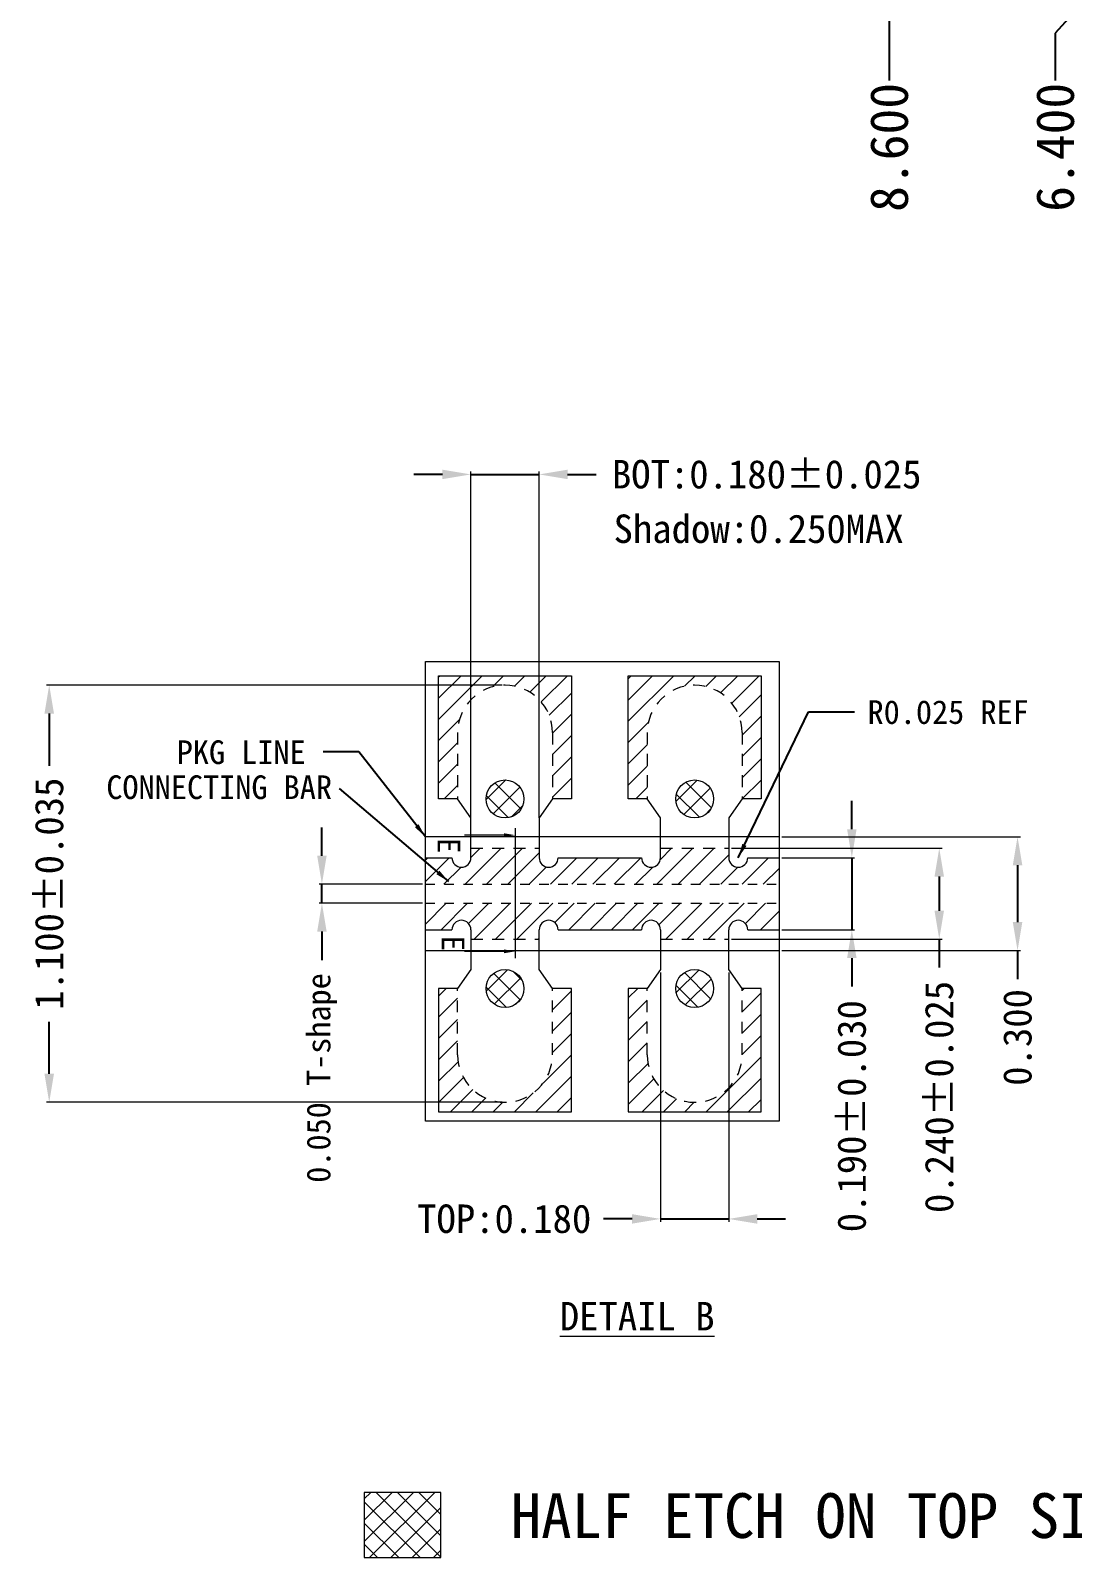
# Model space of a CAD drawing. Header units: millimetres. Extents: x -72.7 to -47.1, y -39 to 4.3.
# Drawn here: x -72.65 to -61.66, y -38.99 to -22.89 of the extents above; entities that cross this region are included whole.
import ezdxf
from ezdxf.enums import TextEntityAlignment as Align

# ---------------------------------------------------------------- set-up
doc = ezdxf.new("R2010")
doc.units = ezdxf.units.MM
doc.linetypes.add('HIDDEN', pattern=[0.375, 0.25, -0.125])
for name, color, linetype in [('1', 7, 'Continuous'), ('1D', 4, 'Continuous'), ('BOT', 4, 'Continuous'), ('ETCH', 4, 'Continuous'), ('HALF ETCH ON TOP SIDE', 6, 'Continuous'), ('PKG', 2, 'Continuous')]:
    doc.layers.add(name, color=color, linetype=linetype)
doc.layers.add('DIM', color=4, linetype='Continuous', lineweight=18)
doc.styles.add('SIMPLEX', font='SIMPLEX')
doc.styles.get("Standard").update_dxf_attribs({"font": 'SimSun.ttf'})
doc.styles.add('宋体', font='SimSun.ttf')
doc.dimstyles.new('0D$0', dxfattribs={"dimscale": 0.078, "dimtxt": 1.15, "dimasz": 1.15, "dimexe": 0.3, "dimexo": 0.3, "dimgap": 0.3, "dimtad": 0, "dimdec": 3, "dimzin": 1, "dimdsep": 46, "dimtxsty": 'SIMPLEX', "dimcen": 0.1, "dimclrd": 256, "dimclre": 256, "dimclrt": 256, "dimadec": 0, "dimazin": 0, "dimtfac": 1, "dimtdec": 3, "dimtofl": 0, "dimtmove": 0, "dimatfit": 3, "dimfxl": 1, "dimlwd": -1, "dimlwe": -1, "dimarcsym": 2})
doc.dimstyles.new('ISO-25', dxfattribs={"dimtxt": 0.1, "dimasz": 0.08, "dimexe": 0.015, "dimexo": 0.015, "dimgap": 0.02, "dimtad": 0, "dimzin": 1, "dimdsep": 46, "dimtxsty": 'Standard', "dimcen": 0.1, "dimadec": 0, "dimazin": 0, "dimtfac": 1, "dimtmove": 0, "dimatfit": 3, "dimfxl": 1, "dimarcsym": 0})

# ---------------------------------------------------------------- blocks, each defined once
blk = doc.blocks.new('*D13')
at = {"layer": 'Defpoints', "color": 0, "transparency": 16777216}
for p in [(4685.298, 1740.563), (4676.698, 1736.238), (4676.698, 1732.221)]:
    blk.add_point(p, dxfattribs=at)
at = {"layer": 'DIM', "color": 0, "lineweight": -2, "transparency": 16777216}
blk.add_line((4676.698, 1736.223), (4676.698, 1732.221), dxfattribs=at)
at = {"layer": 'DIM', "color": 0, "lineweight": 9, "transparency": 16777216, "insert": (4676.698, 1731.516), "char_height": 0.4, "attachment_point": 5, "rotation": 90}
blk.add_mtext('8.600', dxfattribs=at)
blk = doc.blocks.new('*D37')
at = {"layer": 'Defpoints', "color": 0, "transparency": 16777216}
for p in [(4685.298, 1740.563, 0.029), (4678.898, 1735.913, 0.029), (4678.449, 1732.221, 0.029)]:
    blk.add_point(p, dxfattribs=at)
at = {"layer": 'DIM', "color": 0, "lineweight": -2, "transparency": 16777216}
for p, q in [((4678.898, 1735.898), (4678.898, 1733.221)), ((4678.898, 1733.221), (4678.449, 1732.721)), ((4678.449, 1732.721), (4678.449, 1732.221))]:
    blk.add_line(p, q, dxfattribs=at)
at = {"layer": 'DIM', "color": 0, "lineweight": 9, "transparency": 16777216, "insert": (4678.449, 1731.517), "char_height": 0.4, "attachment_point": 5, "rotation": 90}
blk.add_mtext('6.400', dxfattribs=at)
blk = doc.blocks.new('*D56')
at = {"layer": 'Defpoints', "color": 0, "transparency": 16777216}
for p in [(4675.535, 1724.023), (4675.535, 1723.263), (4676.303, 1723.263)]:
    blk.add_point(p, dxfattribs=at)
at = {"layer": 'DIM', "lineweight": -3, "transparency": 16777216}
for p, q in [((4676.303, 1724.323), (4676.303, 1724.623)), ((4676.303, 1724.023), (4676.303, 1723.263)), ((4676.303, 1722.963), (4676.303, 1722.663))]:
    blk.add_line(p, q, dxfattribs=at)
at = {"layer": 'DIM', "transparency": 16777216}
for p, q in [((4675.565, 1724.023), (4676.333, 1724.023)), ((4675.565, 1723.263), (4676.333, 1723.263))]:
    blk.add_line(p, q, dxfattribs=at)
for points in [[(4676.253, 1724.323), (4676.353, 1724.323), (4676.303, 1724.023)], [(4676.353, 1722.963), (4676.253, 1722.963), (4676.303, 1723.263)]]:
    blk.add_solid(points, dxfattribs=at)
at = {"layer": 'DIM', "lineweight": 9, "transparency": 16777216, "insert": (4676.303, 1721.296), "char_height": 0.3, "attachment_point": 5, "rotation": 90, "style": '宋体'}
blk.add_mtext('0.190%%p0.030', dxfattribs=at)
blk = doc.blocks.new('*D57')
at = {"layer": 'Defpoints', "color": 0, "transparency": 16777216}
for p in [(4675.535, 1724.243), (4675.535, 1723.043), (4678.051, 1723.043)]:
    blk.add_point(p, dxfattribs=at)
at = {"layer": 'DIM', "transparency": 16777216}
for p, q in [((4675.565, 1724.243), (4678.081, 1724.243)), ((4675.565, 1723.043), (4678.081, 1723.043))]:
    blk.add_line(p, q, dxfattribs=at)
at = {"layer": 'DIM', "lineweight": -3, "transparency": 16777216}
for p, q in [((4678.051, 1723.943), (4678.051, 1723.343)), ((4678.051, 1723.043), (4678.051, 1722.743))]:
    blk.add_line(p, q, dxfattribs=at)
at = {"layer": 'DIM', "transparency": 16777216}
for points in [[(4678.101, 1723.943), (4678.001, 1723.943), (4678.051, 1724.243)], [(4678.001, 1723.343), (4678.101, 1723.343), (4678.051, 1723.043)]]:
    blk.add_solid(points, dxfattribs=at)
at = {"layer": 'DIM', "lineweight": 9, "transparency": 16777216, "insert": (4678.051, 1722.127), "char_height": 0.3, "attachment_point": 5, "rotation": 90, "style": '宋体'}
blk.add_mtext('0.300', dxfattribs=at)
blk = doc.blocks.new('*D58')
at = {"layer": 'Defpoints', "color": 0, "transparency": 16777216}
for p in [(4675.005, 1724.123), (4675.005, 1723.163), (4677.225, 1723.163)]:
    blk.add_point(p, dxfattribs=at)
at = {"layer": 'DIM', "transparency": 16777216}
for p, q in [((4675.035, 1724.123), (4677.255, 1724.123)), ((4675.035, 1723.163), (4677.255, 1723.163))]:
    blk.add_line(p, q, dxfattribs=at)
at = {"layer": 'DIM', "lineweight": -3, "transparency": 16777216}
for p, q in [((4677.225, 1723.823), (4677.225, 1723.463)), ((4677.225, 1723.163), (4677.225, 1722.863))]:
    blk.add_line(p, q, dxfattribs=at)
at = {"layer": 'DIM', "transparency": 16777216}
for points in [[(4677.275, 1723.823), (4677.175, 1723.823), (4677.225, 1724.123)], [(4677.175, 1723.463), (4677.275, 1723.463), (4677.225, 1723.163)]]:
    blk.add_solid(points, dxfattribs=at)
at = {"layer": 'DIM', "lineweight": 9, "transparency": 16777216, "insert": (4677.225, 1721.499), "char_height": 0.3, "attachment_point": 5, "rotation": 90, "style": '宋体'}
blk.add_mtext('0.240%%p0.025', dxfattribs=at)
blk = doc.blocks.new('*D59')
at = {"layer": 'Defpoints', "color": 0, "transparency": 16777216}
for p in [(4672.645, 1725.843), (4667.838, 1721.443), (4672.645, 1721.443)]:
    blk.add_point(p, dxfattribs=at)
at = {"layer": 'DIM', "transparency": 16777216}
for p, q in [((4672.615, 1725.843), (4667.808, 1725.843)), ((4672.615, 1721.443), (4667.808, 1721.443))]:
    blk.add_line(p, q, dxfattribs=at)
at = {"layer": 'DIM', "lineweight": -3, "transparency": 16777216}
for p, q in [((4667.838, 1725.543), (4667.838, 1724.992)), ((4667.838, 1721.743), (4667.838, 1722.293))]:
    blk.add_line(p, q, dxfattribs=at)
at = {"layer": 'DIM', "transparency": 16777216}
for points in [[(4667.888, 1725.543), (4667.788, 1725.543), (4667.838, 1725.843)], [(4667.788, 1721.743), (4667.888, 1721.743), (4667.838, 1721.443)]]:
    blk.add_solid(points, dxfattribs=at)
at = {"layer": 'DIM', "lineweight": 9, "transparency": 16777216, "insert": (4667.838, 1723.643), "char_height": 0.3, "attachment_point": 5, "rotation": 90, "style": '宋体'}
blk.add_mtext('1.100%%p0.035', dxfattribs=at)
blk = doc.blocks.new('*D60')
at = {"layer": 'Defpoints', "color": 0, "transparency": 16777216}
for p in [(4673.005, 1728.066), (4672.285, 1724.414), (4673.005, 1724.414)]:
    blk.add_point(p, dxfattribs=at)
at = {"layer": 'DIM', "lineweight": -3, "transparency": 16777216}
for p, q in [((4671.985, 1728.066), (4671.685, 1728.066)), ((4672.285, 1728.066), (4673.005, 1728.066)), ((4673.305, 1728.066), (4673.605, 1728.066))]:
    blk.add_line(p, q, dxfattribs=at)
at = {"layer": 'DIM', "transparency": 16777216}
for p, q in [((4672.285, 1724.444), (4672.285, 1728.096)), ((4673.005, 1724.444), (4673.005, 1728.096))]:
    blk.add_line(p, q, dxfattribs=at)
for points in [[(4671.985, 1728.016), (4671.985, 1728.116), (4672.285, 1728.066)], [(4673.305, 1728.116), (4673.305, 1728.016), (4673.005, 1728.066)]]:
    blk.add_solid(points, dxfattribs=at)
at = {"layer": 'DIM', "lineweight": 9, "transparency": 16777216, "insert": (4675.405, 1728.066), "char_height": 0.3, "attachment_point": 5, "style": '宋体'}
blk.add_mtext('BOT:0.180%%p0.025', dxfattribs=at)
blk = doc.blocks.new('*D62')
at = {"layer": 'Defpoints', "color": 0, "transparency": 16777216}
for p in [(4674.285, 1722.843), (4675.005, 1722.843), (4675.005, 1720.212)]:
    blk.add_point(p, dxfattribs=at)
at = {"layer": 'DIM', "transparency": 16777216}
for p, q in [((4674.285, 1722.813), (4674.285, 1720.182)), ((4675.005, 1722.813), (4675.005, 1720.182))]:
    blk.add_line(p, q, dxfattribs=at)
at = {"layer": 'DIM', "lineweight": -3, "transparency": 16777216}
for p, q in [((4673.985, 1720.212), (4673.685, 1720.212)), ((4674.285, 1720.212), (4675.005, 1720.212)), ((4675.305, 1720.212), (4675.605, 1720.212))]:
    blk.add_line(p, q, dxfattribs=at)
at = {"layer": 'DIM', "transparency": 16777216}
for points in [[(4673.985, 1720.162), (4673.985, 1720.262), (4674.285, 1720.212)], [(4675.305, 1720.262), (4675.305, 1720.162), (4675.005, 1720.212)]]:
    blk.add_solid(points, dxfattribs=at)
at = {"layer": 'DIM', "lineweight": 9, "transparency": 16777216, "insert": (4672.637, 1720.212), "char_height": 0.3, "attachment_point": 5, "style": '宋体'}
blk.add_mtext('TOP:0.180', dxfattribs=at)
blk = doc.blocks.new('*D63')
at = {"layer": 'Defpoints', "color": 0, "transparency": 16777216}
for p in [(4670.714, 1723.743), (4671.806, 1723.743), (4671.806, 1723.543)]:
    blk.add_point(p, dxfattribs=at)
at = {"layer": 'DIM', "color": 2, "lineweight": -3, "transparency": 16777216}
for p, q in [((4670.714, 1724.043), (4670.714, 1724.343)), ((4670.714, 1723.543), (4670.714, 1723.743)), ((4670.714, 1723.243), (4670.714, 1722.943))]:
    blk.add_line(p, q, dxfattribs=at)
at = {"layer": 'DIM', "color": 2, "transparency": 16777216}
for p, q in [((4671.776, 1723.743), (4670.684, 1723.743)), ((4671.776, 1723.543), (4670.684, 1723.543))]:
    blk.add_line(p, q, dxfattribs=at)
for points in [[(4670.664, 1724.043), (4670.764, 1724.043), (4670.714, 1723.743)], [(4670.764, 1723.243), (4670.664, 1723.243), (4670.714, 1723.543)]]:
    blk.add_solid(points, dxfattribs=at)
at = {"layer": 'DIM', "color": 2, "lineweight": 9, "transparency": 16777216, "insert": (4670.714, 1721.699), "char_height": 0.25, "attachment_point": 5, "rotation": 90, "style": '宋体'}
blk.add_mtext('0.050 T-shape', dxfattribs=at)

msp = doc.modelspace()

# ---------------------------------------------------------------- hatches: boundary and pattern name
at = {"layer": 'ETCH', "lineweight": 9}
h = msp.add_hatch(dxfattribs=at)
h.set_pattern_fill('ANSI31', color=256, scale=0.05)
h.set_pattern_definition([(45, (-33.47738, 3.14845), (-0.1122532, 0.1122532), [])])
h.paths.add_polyline_path([(-68.3488, -30.9912), (-68.3488, -29.6912), (-66.9488, -29.6912), (-66.9488, -30.9912), (-67.1488, -30.9912), (-67.1488, -30.2912, 1), (-68.1488, -30.2912), (-68.1488, -30.9912)])
h.paths.add_polyline_path([(-68.3488, -32.9912), (-68.3488, -34.2912), (-66.9488, -34.2912), (-66.9488, -32.9912), (-67.1488, -32.9912), (-67.1488, -33.6912, -1), (-68.1488, -33.6912), (-68.1488, -32.9912)])
h.paths.add_polyline_path([(-66.3488, -30.9912), (-66.3488, -29.6912), (-64.9488, -29.6912), (-64.9488, -30.9912), (-65.1488, -30.9912), (-65.1488, -30.2912, 1), (-66.1488, -30.2912), (-66.1488, -30.9912)])
h.paths.add_polyline_path([(-66.3488, -32.9912), (-66.3488, -34.2912), (-64.9488, -34.2912), (-64.9488, -32.9912), (-65.1488, -32.9912), (-65.1488, -33.6912, -1), (-66.1488, -33.6912), (-66.1488, -32.9912)])
h.paths.add_polyline_path([(-64.7592, -31.8912), (-64.7592, -31.6112), (-65.0888, -31.6112, -1), (-65.2888, -31.6112), (-65.2888, -31.5112), (-66.0088, -31.5112), (-66.0088, -31.6112, -1), (-66.2088, -31.6112), (-67.0888, -31.6112, -1), (-67.2888, -31.6112), (-67.2888, -31.5112), (-68.0088, -31.5112), (-68.0088, -31.6112, -1), (-68.2088, -31.6112), (-68.4881, -31.6112), (-68.4881, -31.8912)])
h.paths.add_polyline_path([(-68.4881, -32.3712), (-68.2088, -32.3712, -1), (-68.0088, -32.3712), (-68.0088, -32.4712), (-67.2888, -32.4712), (-67.2888, -32.3712, -1), (-67.0888, -32.3712), (-66.2088, -32.3712, -1), (-66.0088, -32.3712), (-66.0088, -32.4712), (-65.2888, -32.4712), (-65.2888, -32.3712, -1), (-65.0888, -32.3712), (-64.7592, -32.3712), (-64.7592, -32.0912), (-68.4881, -32.0912)])
at = {"layer": 'HALF ETCH ON TOP SIDE', "linetype": 'ByBlock', "lineweight": 0}
h = msp.add_hatch(dxfattribs=at)
h.set_pattern_fill('ANSI37', color=256, scale=0.05)
h.set_pattern_definition([(45, (-33.47738, 3.14845), (-0.1122532, 0.1122532), []), (135, (-33.47738, 3.14845), (-0.1122532, -0.1122532), [])])
h.paths.add_polyline_path([(-67.4488, -30.9912, 1), (-67.8488, -30.9912, 1)])
h.paths.add_polyline_path([(-67.4488, -32.9912, 1), (-67.8488, -32.9912, 1)])
h.paths.add_polyline_path([(-65.4488, -30.9912, 1), (-65.8488, -30.9912, 1)])
h.paths.add_polyline_path([(-65.4488, -32.9912, 1), (-65.8488, -32.9912, 1)])
h = msp.add_hatch(dxfattribs=at)
h.set_pattern_fill('ANSI37', color=256, scale=0.05)
h.paths.add_polyline_path([(-68.3249, -38.3062), (-69.133, -38.3062), (-69.133, -38.993), (-68.3249, -38.993)])

# ---------------------------------------------------------------- linework, layer by layer
at = {"lineweight": 0}
for p, q in [((-68.3488, -30.9912), (-68.3488, -29.6912)), ((-68.3488, -29.6912), (-66.9488, -29.6912)), ((-66.9488, -29.6912), (-66.9488, -30.9912)), ((-66.3488, -30.9912), (-66.3488, -29.6912)), ((-66.3488, -29.6912), (-64.9488, -29.6912)), ((-64.9488, -29.6912), (-64.9488, -30.9912)), ((-68.1488, -30.9912), (-68.3488, -30.9912)), ((-68.0088, -31.1912), (-68.1488, -30.9912)), ((-67.1488, -30.9912), (-67.2888, -31.1912)), ((-66.9488, -30.9912), (-67.1488, -30.9912)), ((-66.1488, -30.9912), (-66.3488, -30.9912)), ((-66.0088, -31.1912), (-66.1488, -30.9912)), ((-65.1488, -30.9912), (-65.2888, -31.1912)), ((-64.9488, -30.9912), (-65.1488, -30.9912)), ((-68.0088, -31.6112), (-68.0088, -31.1912)), ((-67.2888, -31.1912), (-67.2888, -31.6112)), ((-66.0088, -31.6112), (-66.0088, -31.1912)), ((-65.2888, -31.1912), (-65.2888, -31.6112)), ((-68.0088, -32.3712), (-68.0088, -32.7912)), ((-67.2888, -32.7912), (-67.2888, -32.3712)), ((-66.0088, -32.3712), (-66.0088, -32.7912)), ((-65.2888, -32.7912), (-65.2888, -32.3712)), ((-68.0088, -32.7912), (-68.1488, -32.9912)), ((-67.1488, -32.9912), (-67.2888, -32.7912)), ((-66.0088, -32.7912), (-66.1488, -32.9912)), ((-65.1488, -32.9912), (-65.2888, -32.7912)), ((-68.1488, -32.9912), (-68.3488, -32.9912)), ((-68.3488, -32.9912), (-68.3488, -34.2912)), ((-66.9488, -32.9912), (-67.1488, -32.9912)), ((-66.9488, -34.2912), (-66.9488, -32.9912)), ((-66.1488, -32.9912), (-66.3488, -32.9912)), ((-66.3488, -32.9912), (-66.3488, -34.2912)), ((-64.9488, -32.9912), (-65.1488, -32.9912)), ((-64.9488, -34.2912), (-64.9488, -32.9912)), ((-68.3488, -34.2912), (-66.9488, -34.2912)), ((-66.3488, -34.2912), (-64.9488, -34.2912))]:
    msp.add_line(p, q, dxfattribs=at)
at = {"color": 2, "lineweight": 9, "elevation": -0.0233}
msp.add_lwpolyline([(-68.4881, -29.5413), (-64.7592, -29.5413), (-64.7592, -34.3898), (-68.4881, -34.3898)], close=True, dxfattribs=at)
at = {"lineweight": 0}
for points in [[(-68.4881, -31.6112), (-68.2088, -31.6112)], [(-67.0888, -31.6112), (-66.2088, -31.6112)], [(-65.0888, -31.6112), (-64.7592, -31.6112)], [(-68.4881, -32.3712), (-68.2088, -32.3712)], [(-67.0888, -32.3712), (-66.2088, -32.3712)], [(-65.0888, -32.3712), (-64.7592, -32.3712)]]:
    msp.add_lwpolyline(points, dxfattribs=at)
at = {"linetype": 'ByBlock', "lineweight": 0}
for centre in [(-67.6488, -30.9912), (-65.6488, -30.9912), (-67.6488, -32.9912), (-65.6488, -32.9912)]:
    msp.add_circle(centre, 0.2, dxfattribs=at)
at = {"lineweight": 0}
for centre, start, end in [((-68.1088, -31.6112), 180, 360), ((-67.1888, -31.6112), 180, 360), ((-66.1088, -31.6112), 180, 360), ((-65.1888, -31.6112), 180, 360), ((-68.1088, -32.3712), 0, 180), ((-67.1888, -32.3712), 0, 180), ((-66.1088, -32.3712), 0, 180), ((-65.1888, -32.3712), 0, 180)]:
    msp.add_arc(centre, 0.1, start, end, dxfattribs=at)
at = {"layer": '1', "color": 7, "lineweight": 9}
for p, q in [((-69.133, -38.3062, -0.1282), (-69.133, -38.993, -0.1282)), ((-68.3249, -38.3062, -0.1282), (-69.133, -38.3062, -0.1282)), ((-68.3249, -38.993, -0.1282), (-68.3249, -38.3062, -0.1282)), ((-69.133, -38.993, -0.1282), (-68.3249, -38.993, -0.1282))]:
    msp.add_line(p, q, dxfattribs=at)
at = {"layer": '1D', "color": 4, "linetype": 'HIDDEN', "lineweight": 9, "ltscale": 0.2}
for p, q in [((-68.4881, -31.8912), (-64.7592, -31.8912)), ((-68.4881, -31.8912), (-64.7592, -31.8912)), ((-68.4881, -32.0912), (-64.7592, -32.0912)), ((-68.4881, -32.0912), (-64.7592, -32.0912))]:
    msp.add_line(p, q, dxfattribs=at)
at = {"layer": 'BOT', "color": 4, "linetype": 'HIDDEN', "lineweight": 0, "ltscale": 0.5}
for p, q in [((-68.1488, -30.2912), (-68.1488, -30.9912)), ((-67.1488, -30.2912), (-67.1488, -30.9912)), ((-66.1488, -30.2912), (-66.1488, -30.9912)), ((-65.1488, -30.2912), (-65.1488, -30.9912)), ((-68.1488, -33.6912), (-68.1488, -32.9912)), ((-67.1488, -33.6912), (-67.1488, -32.9912)), ((-66.1488, -33.6912), (-66.1488, -32.9912)), ((-65.1488, -33.6912), (-65.1488, -32.9912))]:
    msp.add_line(p, q, dxfattribs=at)
for points in [[(-68.0088, -31.5112), (-67.2888, -31.5112)], [(-68.0088, -31.5112), (-67.2888, -31.5112)], [(-66.0088, -31.5112), (-65.2888, -31.5112)], [(-68.0088, -32.4712), (-67.2888, -32.4712)], [(-68.0088, -32.4712), (-67.2888, -32.4712)], [(-66.0088, -32.4712), (-65.2888, -32.4712)]]:
    msp.add_lwpolyline(points, dxfattribs=at)
for centre, start, end in [((-67.6488, -30.2912), 360, 180), ((-65.6488, -30.2912), 360, 180), ((-67.6488, -33.6912), 180, 0), ((-65.6488, -33.6912), 180, 0)]:
    msp.add_arc(centre, 0.5, start, end, dxfattribs=at)
at = {"layer": 'DIM', "color": 1, "lineweight": 5}
msp.add_line((-67.5403, -31.2988), (-67.5403, -32.6704), dxfattribs=at)
for points in [[(-67.6587, -31.3733), (-68.0752, -31.3733)], [(-67.6587, -32.5989), (-68.0752, -32.5989)]]:
    msp.add_lwpolyline(points, dxfattribs=at)
for points in [[(-67.6587, -31.3535), (-67.5403, -31.3733), (-67.6587, -31.393)], [(-67.6587, -32.5792), (-67.5403, -32.5989), (-67.6587, -32.6187)]]:
    msp.add_solid(points, dxfattribs=at)
at = {"layer": 'PKG', "linetype": 'Continuous', "lineweight": 9}
for points in [[(-64.7592, -31.3912), (-68.4881, -31.3912)], [(-64.7592, -31.3912), (-68.4881, -31.3912)], [(-68.4881, -32.5912), (-64.7592, -32.5912)], [(-68.4881, -32.5912), (-64.7592, -32.5912)]]:
    msp.add_lwpolyline(points, dxfattribs=at)

# ---------------------------------------------------------------- texts
at = {"layer": 'DIM', "lineweight": 9, "style": '宋体'}
msp.add_text('CONNECTING BAR', height=0.25, dxfattribs=at).set_placement((-71.8542, -30.9924, -0.0247))
msp.add_text('HALF ETCH ON TOP SIDE', height=0.4725, dxfattribs=at).set_placement((-60.8398, -38.5513, -0.1282), align=Align.MIDDLE_RIGHT)
for s, insert, char_height, attachment_point in [('\\A1;Shadow:0.250MAX', (-63.4426, -28.2963, 0.0626), 0.3, 9), ('\\A1;R0.025 REF', (-63.8252, -30.204, 0.0626), 0.25, 7), ('\\A1;PKG LINE', (-69.7509, -30.373), 0.25, 3), ('{\\LDETAIL B}', (-66.2549, -36.4477, -0.2618), 0.3, 5)]:
    msp.add_mtext(s, dxfattribs=dict(at, insert=insert, char_height=char_height, attachment_point=attachment_point))
at = {"layer": 'DIM', "color": 1, "lineweight": 5, "char_height": 0.2376, "attachment_point": 5, "rotation": 270}
for insert in [(-68.2398, -31.4829, -0.0546), (-68.1973, -32.5129, -0.0546)]:
    msp.add_mtext('E', dxfattribs=dict(at, insert=insert))

# ---------------------------------------------------------------- dimensions: what is measured, and where the dimension line sits
at = {"layer": 'DIM', "lineweight": 9}
for feature_location, offset, picture, middle, set_off in [((-63.5959, -19.3957, -0.0526), (0, -4.0175), '*D13', (-63.5959, -24.1176, -0.0526), (-4740.2942, -1755.6338, -0.0526)), ((-61.3959, -19.7207, -0.0526), (-0.449, -3.6925), '*D37', (-61.8449, -24.1165, -0.0817), (-4740.2942, -1755.6338, -0.0817))]:
    dim = msp.add_ordinate_dim(feature_location=feature_location, offset=offset, dtype=1, origin=(-54.9959, -15.0707, -0.0526), dimstyle='ISO-25', override={"dimtxt": 0.4, "dimasz": 0.25, "dimdec": 3, "dimfxl": 0.0072, "dimarcsym": 2}, dxfattribs=at)
    dim.commit()
    dim.dimension.update_dxf_attribs({"geometry": picture, "text_midpoint": middle, "insert": set_off})
dim = msp.add_linear_dim(base=(-67.2888, -27.5677), p1=(-68.0088, -31.2193), p2=(-67.2888, -31.2193), text='BOT:<>', dimstyle='0D$0', override={"dimscale": 1, "dimtxt": 0.3, "dimasz": 0.3, "dimexe": 0.03, "dimexo": 0.03, "dimgap": 0.1, "dimlfac": 0.25, "dimtxsty": '宋体', "dimtol": 1, "dimtp": 0.025, "dimtm": 0.025, "dimtofl": 1, "dimlwd": -3}, dxfattribs=at)
dim.commit()
dim.dimension.update_dxf_attribs({"geometry": '*D60', "text_midpoint": (-64.8894, -27.5677), "insert": (-4740.2942, -1755.6338)})
for base, p1, p2, override, picture, middle in [((-72.4563, -34.1912), (-67.6488, -29.7912), (-67.6488, -34.1912), {"dimscale": 1, "dimtxt": 0.3, "dimasz": 0.3, "dimexe": 0.03, "dimexo": 0.03, "dimgap": 0.1, "dimlfac": 0.25, "dimtxsty": '宋体', "dimtol": 1, "dimtp": 0.035, "dimtm": 0.035, "dimtofl": 1, "dimlwd": -3}, '*D59', (-72.4563, -31.9912)), ((-62.2431, -32.5912), (-64.7592, -31.3912), (-64.7592, -32.5912), {"dimscale": 1, "dimtxt": 0.3, "dimasz": 0.3, "dimexe": 0.03, "dimexo": 0.03, "dimgap": 0.1, "dimlfac": 0.25, "dimtxsty": '宋体', "dimtol": 0, "dimlim": 0, "dimtp": 0.025, "dimtm": 0.025, "dimtofl": 1, "dimlwd": -3}, '*D57', (-62.2431, -33.5066)), ((-63.0689, -32.4712), (-65.2888, -31.5112), (-65.2888, -32.4712), {"dimscale": 1, "dimtxt": 0.3, "dimasz": 0.3, "dimexe": 0.03, "dimexo": 0.03, "dimgap": 0.1, "dimlfac": 0.25, "dimtxsty": '宋体', "dimtol": 1, "dimtp": 0.025, "dimtm": 0.025, "dimtofl": 1, "dimlwd": -3}, '*D58', (-63.0689, -34.1349))]:
    dim = msp.add_linear_dim(base=base, p1=p1, p2=p2, angle=90, dimstyle='0D$0', override=override, dxfattribs=at)
    dim.commit()
    dim.dimension.update_dxf_attribs({"geometry": picture, "text_midpoint": middle, "insert": (-4740.2942, -1755.6338)})
dim = msp.add_linear_dim(base=(-63.9911, -32.3712), p1=(-64.7592, -31.6112), p2=(-64.7592, -32.3712), angle=90, dimstyle='0D$0', override={"dimscale": 1, "dimtxt": 0.3, "dimasz": 0.3, "dimexe": 0.03, "dimexo": 0.03, "dimgap": 0.1, "dimlfac": 0.25, "dimtxsty": '宋体', "dimtol": 1, "dimtp": 0.03, "dimtm": 0.03, "dimtofl": 1, "dimtzin": 0, "dimlwd": -3}, dxfattribs=at)
dim.commit()
dim.dimension.update_dxf_attribs({"geometry": '*D56', "text_midpoint": (-63.9911, -34.3374), "dimtype": 128, "insert": (-4740.2942, -1755.6338)})
at = {"layer": 'DIM', "color": 1, "lineweight": 9}
dim = msp.add_linear_dim(base=(-69.5802, -31.8912), p1=(-68.4881, -32.0912), p2=(-68.4881, -31.8912), angle=90, text='<> T-shape', dimstyle='0D$0', override={"dimscale": 1, "dimtxt": 0.25, "dimasz": 0.3, "dimexe": 0.03, "dimexo": 0.03, "dimgap": 0.1, "dimlfac": 0.25, "dimtxsty": '宋体', "dimclrd": 2, "dimclre": 2, "dimclrt": 2, "dimtp": 0.025, "dimtm": 0.025, "dimtofl": 1, "dimlwd": -3}, dxfattribs=at)
dim.commit()
dim.dimension.update_dxf_attribs({"geometry": '*D63', "text_midpoint": (-69.5802, -33.9344), "dimtype": 128, "insert": (-4740.2942, -1755.6338)})
dim = msp.add_linear_dim(base=(-65.2888, -35.422), p1=(-66.0088, -32.7912), p2=(-65.2888, -32.7912), text='TOP:<>', dimstyle='0D$0', override={"dimscale": 1, "dimtxt": 0.3, "dimasz": 0.3, "dimexe": 0.03, "dimexo": 0.03, "dimgap": 0.1, "dimlfac": 0.25, "dimtxsty": '宋体', "dimtol": 0, "dimlim": 0, "dimtp": 0, "dimtm": 0, "dimtofl": 1, "dimlwd": -3}, dxfattribs=at)
dim.commit()
dim.dimension.update_dxf_attribs({"geometry": '*D62', "text_midpoint": (-67.6574, -35.422), "dimtype": 128, "insert": (-4740.2942, -1755.6338)})

# ---------------------------------------------------------------- leaders
at = {"layer": 'DIM', "lineweight": 9}
for points, override in [([(-65.1888, -31.6112, 0.0626), (-64.447, -30.0708, 0.0626), (-63.9641, -30.0708, 0.0626)], {"dimasz": 0.15, "dimfxl": 0.0072, "dimarcsym": 2}), ([(-68.4881, -31.3912), (-69.1916, -30.4946), (-69.5662, -30.4946)], {"dimasz": 0.15, "dimfxl": 0.0072, "dimarcsym": 2}), ([(-68.2427, -31.8637, -0.0247), (-69.3958, -30.8794, -0.0247)], {"dimasz": 0.15, "dimgap": 0.02, "dimtad": 0, "dimfxl": 0.0072, "dimarcsym": 2})]:
    msp.add_leader(points, dimstyle='ISO-25', override=override, dxfattribs=at)

doc.saveas('drawing.dxf')
